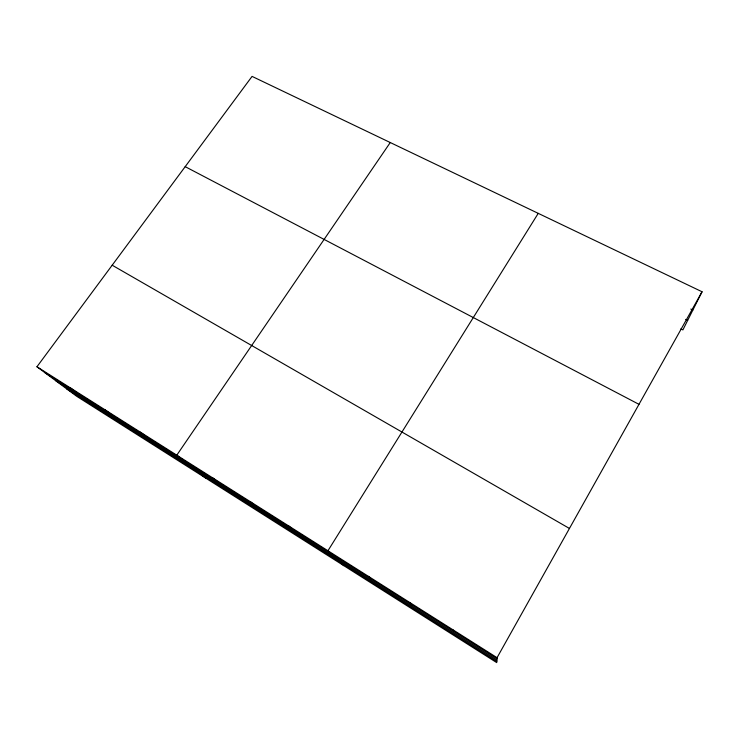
<?xml version="1.0" encoding="UTF-8"?>
<svg xmlns="http://www.w3.org/2000/svg" width="739" height="739" viewBox="0 0 739 739"><rect width="100%" height="100%" fill="white"/><g stroke="black" fill="none" stroke-linecap="round" stroke-linejoin="round"><path stroke-width="1.11" d="M702.05 291.757L497.051 657.682L496.719 662.606L76.653 396.27L36.95 366.756L252.064 76.394L702.05 291.757L682.891 329.899L680.868 328.901M538.241 213.359L327.95 550.758L343.838 565.677M390.266 142.535L176.787 455.178L205.701 478.096M690.826 309.078L692.859 310.057M685.644 319.396L687.676 320.384M185.193 166.654L638.986 404.335M112.18 265.209L569.446 528.459M36.95 366.756L497.051 657.682M44.968 372.715L496.987 658.689M55.942 380.871L496.894 660.056M66.704 388.871L496.802 661.387M70.538 387.984L78.057 393.647M105.012 409.785L112.014 415.133M140.419 432.176L146.867 437.183M213.054 478.105L218.319 482.382M250.309 501.661L254.937 505.55M288.598 525.872L292.542 529.346M368.428 576.346L370.904 578.923M410.062 602.673L411.743 604.761M452.924 629.776L453.755 631.337"/></g></svg>
